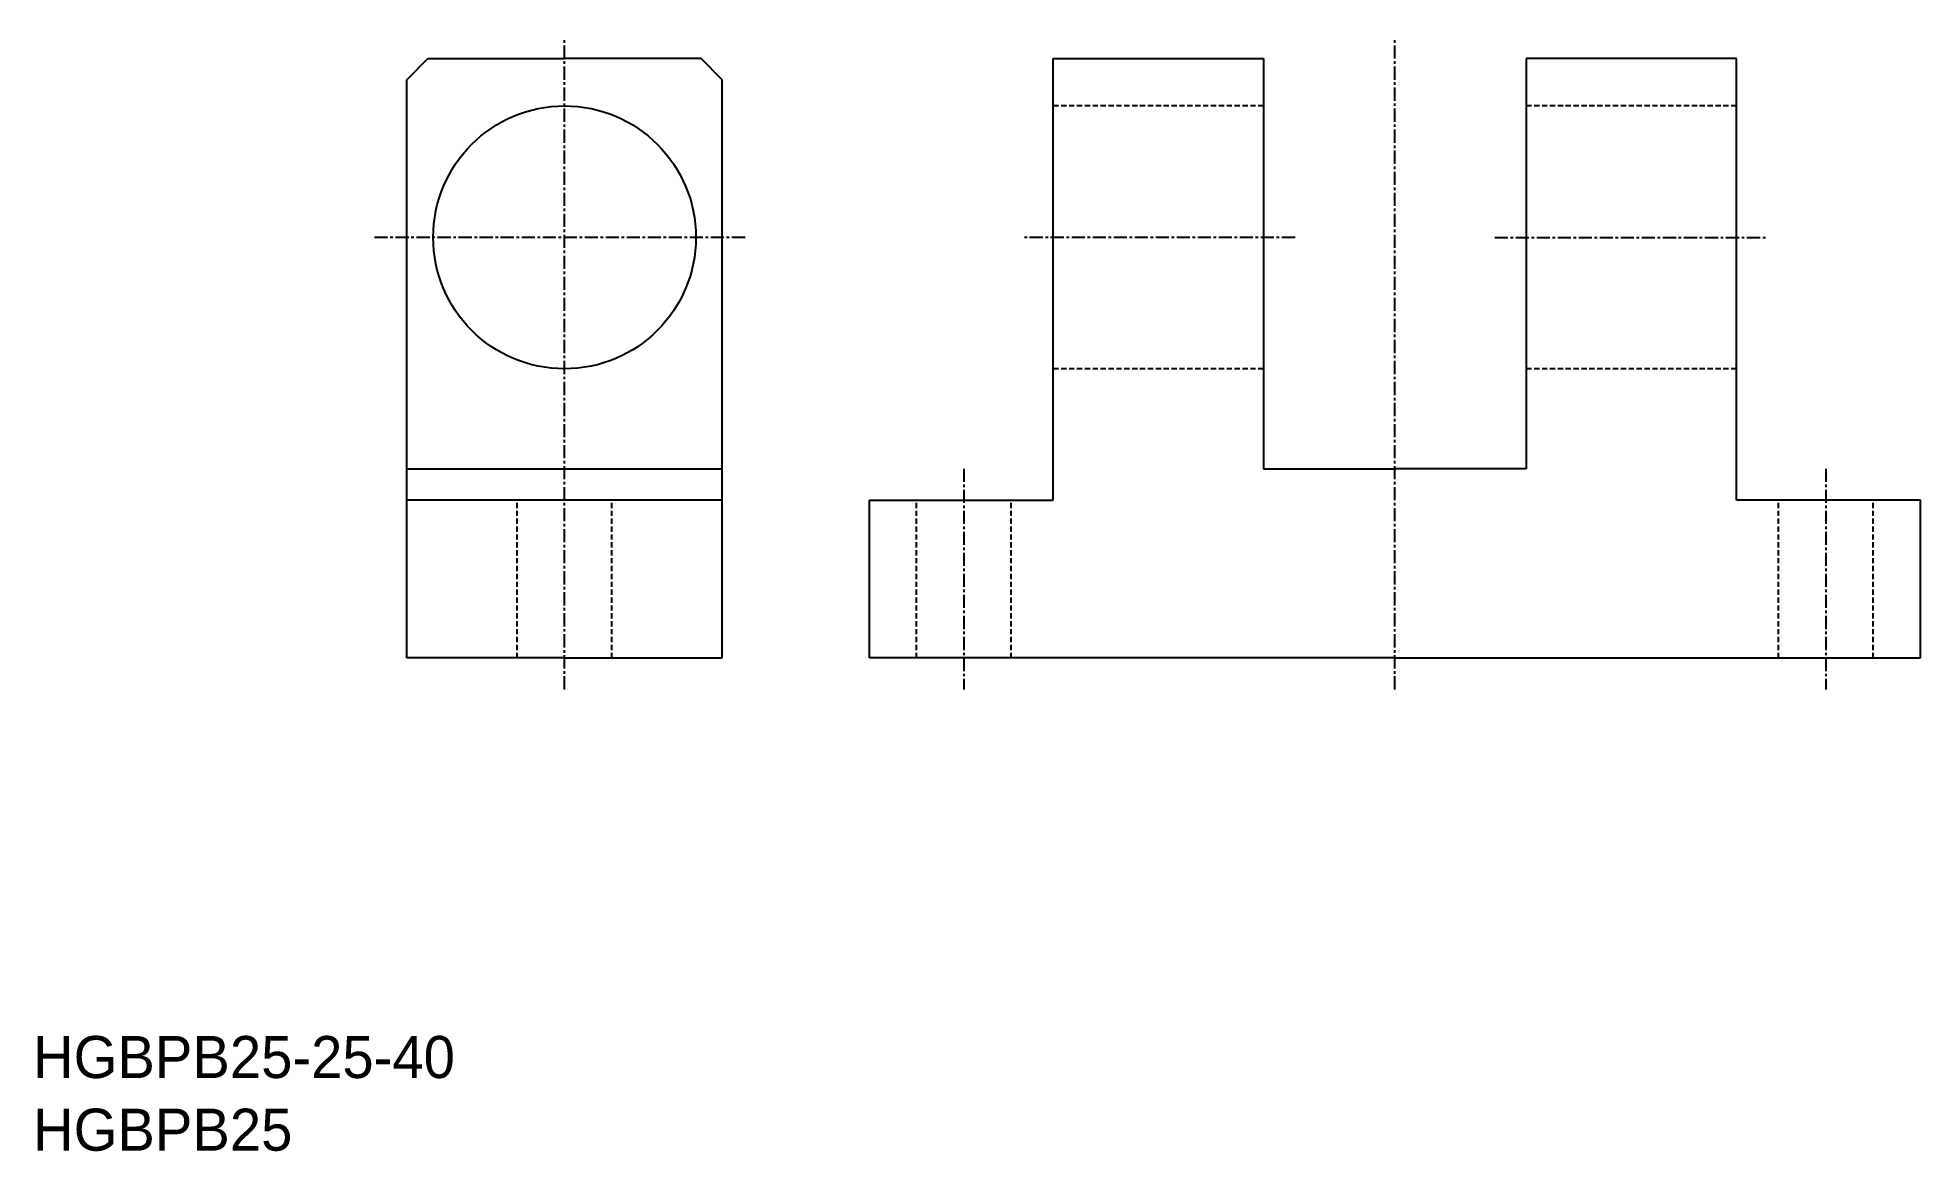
# Model space of a CAD drawing. Extents: x -14 to 165, y 87 to 193.
import ezdxf

# ---------------------------------------------------------------- set-up
doc = ezdxf.new("R2010")
doc.units = 0
doc.linetypes.add('CENTER', pattern=[2, 1.25, -0.25, 0.25, -0.25])
doc.linetypes.add('DASHED', pattern=[0.75, 0.5, -0.25])
doc.layers.get('0').update_dxf_attribs({"linetype": 'CONTINUOUS'})
doc.layers.add('CENTER', color=1, linetype='CENTER')

msp = doc.modelspace()

# ---------------------------------------------------------------- linework, layer by layer
at = {"color": 7, "linetype": 'CONTINUOUS'}
for p, q in [((20.94, 189.43), (22.94, 191.43)), ((22.94, 191.43), (35.94, 191.43)), ((48.94, 191.43), (35.94, 191.43)), ((50.94, 189.43), (48.94, 191.43)), ((82.44, 191.43), (102.44, 191.43)), ((82.44, 149.43), (82.44, 191.43)), ((102.44, 191.43), (102.44, 152.43)), ((127.44, 191.43), (127.44, 152.43)), ((147.44, 191.43), (127.44, 191.43)), ((147.44, 149.43), (147.44, 191.43)), ((20.94, 134.43), (20.94, 189.43)), ((50.94, 134.43), (50.94, 189.43)), ((20.94, 152.43), (50.94, 152.43)), ((102.44, 152.43), (114.94, 152.43)), ((127.44, 152.43), (114.94, 152.43)), ((50.94, 149.43), (20.94, 149.43)), ((64.94, 134.43), (64.94, 149.43)), ((64.94, 149.43), (82.44, 149.43)), ((164.94, 149.43), (147.44, 149.43)), ((164.94, 134.43), (164.94, 149.43)), ((35.94, 134.43), (20.94, 134.43)), ((35.94, 134.43), (50.94, 134.43)), ((114.94, 134.43), (64.94, 134.43)), ((114.94, 134.43), (164.94, 134.43))]:
    msp.add_line(p, q, dxfattribs=at)
at = {"color": 3, "linetype": 'DASHED'}
for p, q in [((102.44, 186.93), (82.44, 186.93)), ((147.44, 186.93), (127.44, 186.93)), ((102.44, 161.93), (82.44, 161.93)), ((147.44, 161.93), (127.44, 161.93)), ((31.44, 134.43), (31.44, 149.43)), ((40.44, 134.43), (40.44, 149.43)), ((69.44, 134.43), (69.44, 149.43)), ((78.44, 134.43), (78.44, 149.43)), ((151.44, 134.43), (151.44, 149.43)), ((160.44, 134.43), (160.44, 149.43))]:
    msp.add_line(p, q, dxfattribs=at)
at = {"color": 7, "linetype": 'CONTINUOUS'}
msp.add_circle((35.94, 174.43), 12.5, dxfattribs=at)
at = {"layer": 'CENTER', "color": 1, "linetype": 'CENTER'}
for p, q in [((35.94, 131.43), (35.94, 193.43)), ((114.94, 131.43), (114.94, 193.43)), ((53.11, 174.43), (17.59, 174.43)), ((105.44, 174.43), (79.44, 174.43)), ((124.44, 174.43), (150.44, 174.43)), ((73.94, 152.43), (73.94, 131.43)), ((155.94, 152.43), (155.94, 131.43))]:
    msp.add_line(p, q, dxfattribs=at)

# ---------------------------------------------------------------- texts
at = {"color": 7, "linetype": 'CONTINUOUS'}
for s, p in [('HGBPB25-25-40', (-14.63, 94.47)), ('HGBPB25', (-14.63, 87.56))]:
    msp.add_text(s, height=4, dxfattribs=at).set_placement(p)

doc.saveas('drawing.dxf')
